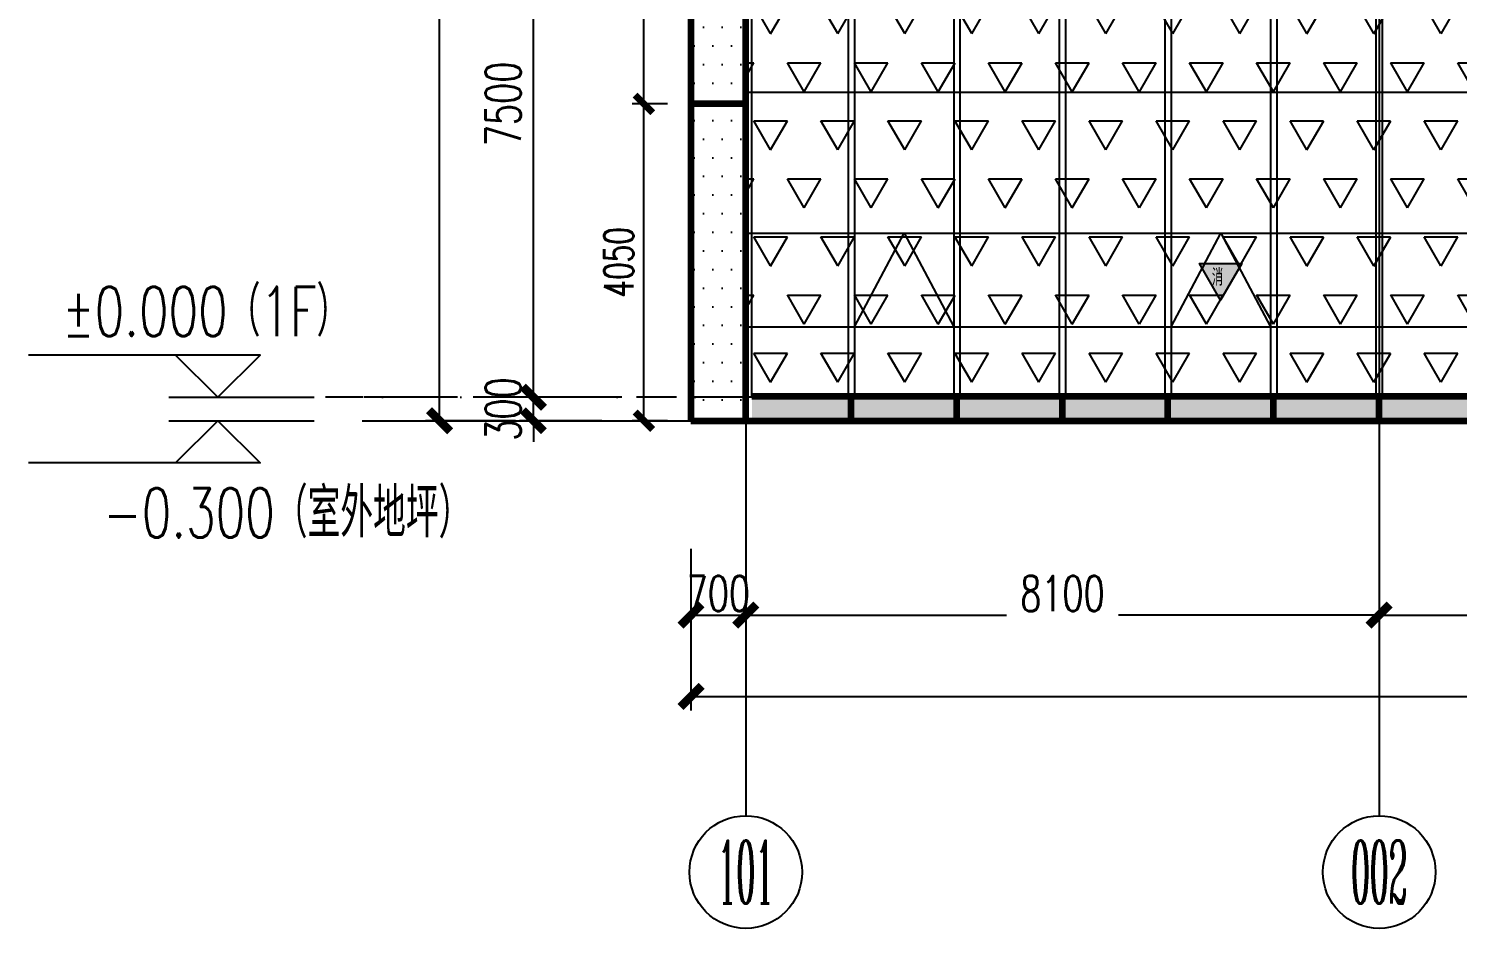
# Model space of a CAD drawing. Extents: x -2072575 to 87763, y -155913 to 742026.
# Drawn here: x -2039512 to -2021240, y 548058 to 559561 of the extents above; entities that cross this region are included whole.
import ezdxf
from ezdxf.enums import TextEntityAlignment as Align

# ---------------------------------------------------------------- set-up
doc = ezdxf.new("R2010")
doc.units = 0
doc.header["$LTSCALE"] = 1000
for name, pattern in [('__DASH', [0.35, 0.25, -0.1]), ('CENTER', [2, 1.25, -0.25, 0.25, -0.25]), ('DASHDOT', [1, 0.5, -0.25, 0, -0.25]), ('DOT', [0.25, 0, -0.25]), ('DOTE', [2.42, 2, -0.2, 0.02, -0.2])]:
    doc.linetypes.add(name, pattern=pattern)
doc.layers.get('Defpoints').update_dxf_attribs({"color": 210})
for name, color, linetype in [('!ZN1-填充-8', 8, 'Continuous'), ('!ZN1-文字-7', 7, 'Continuous'), ('!ZN1-标注-173', 173, 'Continuous'), ('!ZN3-玻璃幕墙-4', 4, 'Continuous'), ('3符号', 3, 'Continuous'), ('3铝板幕墙', 3, 'Continuous'), ('4玻璃幕墙', 4, 'Continuous'), ('A-AXIS-DOTE', 14, 'DOTE'), ('A-AXIS-DP', 126, 'Continuous'), ('A-LIN-V', 9, 'Continuous'), ('AS-WALL', 40, 'Continuous'), ('DIM', 173, 'Continuous'), ('DOT', 8, 'DOT'), ('DOTE', 1, 'CENTER')]:
    doc.layers.add(name, color=color, linetype=linetype)
doc.layers.add('轮廓线', color=3, linetype='Continuous', lineweight=211)
doc.styles.add('_TCH_AXIS', font='COMPLEX', dxfattribs={"bigfont": 'GBCBIG'})
doc.styles.add('DHTEXT-1', font='romans.shx', dxfattribs={"width": 0.7, "bigfont": 'chinese.shx'})
doc.styles.add('卓越符号', font='ROMANS.shx', dxfattribs={"width": 0.7, "bigfont": 'CHINESE.shx'})
doc.styles.add('样式 1', font='romans.shx', dxfattribs={"width": 0.7, "bigfont": 'chinese.shx'})
doc.dimstyles.new('ZN180', dxfattribs={"dimscale": 180, "dimtxt": 2.5, "dimasz": 1.5, "dimexe": 1, "dimexo": 2, "dimgap": 0.9, "dimtad": 1, "dimdec": 0, "dimdsep": 46, "dimtxsty": 'DHTEXT-1', "dimblk": 'ARCHTICK', "dimcen": 2.5, "dimclrd": 173, "dimclre": 173, "dimclrt": 7, "dimazin": 2, "dimtfac": 1, "dimtdec": 0, "dimtix": 1, "dimtmove": 2, "dimatfit": 3, "dimfxl": 0, "dimarcsym": 0})
doc.dimstyles.new('ZN200', dxfattribs={"dimscale": 200, "dimtxt": 2.5, "dimasz": 1.5, "dimexe": 1, "dimexo": 2, "dimgap": 0.9, "dimtad": 1, "dimdec": 0, "dimdsep": 46, "dimtxsty": 'DHTEXT-1', "dimblk": 'ARCHTICK', "dimcen": 2.5, "dimclrd": 173, "dimclre": 173, "dimclrt": 7, "dimazin": 2, "dimtfac": 1, "dimtdec": 0, "dimtix": 1, "dimtmove": 2, "dimatfit": 3, "dimfxl": 0, "dimtolj": 1, "dimtzin": 0, "dimarcsym": 0})

# ---------------------------------------------------------------- blocks, each defined once
blk = doc.blocks.new('_ArchTick')
at = {"color": 0, "linetype": 'ByBlock', "const_width": 0.4}
blk.add_lwpolyline([(-0.5, -0.5), (0.5, 0.5)], dxfattribs=at)
blk = doc.blocks.new('*D30')
at = {"layer": 'Defpoints', "color": 0, "ltscale": 1800, "transparency": 16777216}
for p in [(-700, -1577), (0, -1577), (0, -2784)]:
    blk.add_point(p, dxfattribs=at)
at = {"layer": 'DIM', "color": 173, "linetype": 'ByBlock', "lineweight": -2, "ltscale": 1800, "transparency": 16777216}
for p, q in [((-700, -1937), (-700, -2964)), ((0, -1937), (0, -2964)), ((-700, -2784), (0, -2784))]:
    blk.add_line(p, q, dxfattribs=at)
at = {"layer": 'DIM', "color": 173, "lineweight": -2, "ltscale": 1800, "transparency": 16777216, "xscale": 270, "yscale": 270, "zscale": 270, "rotation": 180}
blk.add_blockref('_ArchTick', (-700, -2784), dxfattribs=at)
at = {"layer": 'DIM', "color": 173, "lineweight": -2, "ltscale": 1800, "transparency": 16777216, "xscale": 270, "yscale": 270, "zscale": 270}
blk.add_blockref('_ArchTick', (0, -2784), dxfattribs=at)
at = {"layer": 'DIM', "color": 7, "ltscale": 1800, "transparency": 16777216, "insert": (-350, -2509), "char_height": 450, "attachment_point": 5, "style": 'DHTEXT-1'}
blk.add_mtext('700', dxfattribs=at)
blk = doc.blocks.new('*D31')
at = {"layer": 'Defpoints', "color": 0, "ltscale": 180, "transparency": 16777216}
for p in [(0, -1577), (8100, -1577), (8100, -2784)]:
    blk.add_point(p, dxfattribs=at)
at = {"layer": 'DIM', "color": 173, "linetype": 'ByBlock', "lineweight": -2, "ltscale": 180, "transparency": 16777216}
for p, q in [((0, -1937), (0, -2964)), ((8100, -1937), (8100, -2964)), ((0, -2784), (3333, -2784)), ((8100, -2784), (4767, -2784))]:
    blk.add_line(p, q, dxfattribs=at)
at = {"layer": 'DIM', "color": 173, "lineweight": -2, "ltscale": 180, "transparency": 16777216, "xscale": 270, "yscale": 270, "zscale": 270, "rotation": 180}
blk.add_blockref('_ArchTick', (0, -2784), dxfattribs=at)
at = {"layer": 'DIM', "color": 173, "lineweight": -2, "ltscale": 180, "transparency": 16777216, "xscale": 270, "yscale": 270, "zscale": 270}
blk.add_blockref('_ArchTick', (8100, -2784), dxfattribs=at)
at = {"layer": 'DIM', "color": 7, "ltscale": 180, "transparency": 16777216, "insert": (4050, -2509), "char_height": 450, "attachment_point": 5, "style": 'DHTEXT-1'}
blk.add_mtext('8100', dxfattribs=at)
blk = doc.blocks.new('*D32')
at = {"layer": 'Defpoints', "color": 0, "ltscale": 1800, "transparency": 16777216}
for p in [(8100, -1577), (16200, -1577), (16200, -2784)]:
    blk.add_point(p, dxfattribs=at)
at = {"layer": 'DIM', "color": 173, "linetype": 'ByBlock', "lineweight": -2, "ltscale": 1800, "transparency": 16777216}
for p, q in [((8100, -1937), (8100, -2964)), ((16200, -1937), (16200, -2964)), ((8100, -2784), (11433, -2784)), ((16200, -2784), (12867, -2784))]:
    blk.add_line(p, q, dxfattribs=at)
at = {"layer": 'DIM', "color": 173, "lineweight": -2, "ltscale": 1800, "transparency": 16777216, "xscale": 270, "yscale": 270, "zscale": 270, "rotation": 180}
blk.add_blockref('_ArchTick', (8100, -2784), dxfattribs=at)
at = {"layer": 'DIM', "color": 173, "lineweight": -2, "ltscale": 1800, "transparency": 16777216, "xscale": 270, "yscale": 270, "zscale": 270}
blk.add_blockref('_ArchTick', (16200, -2784), dxfattribs=at)
at = {"layer": 'DIM', "color": 7, "ltscale": 1800, "transparency": 16777216, "insert": (12150, -2509), "char_height": 450, "attachment_point": 5, "style": 'DHTEXT-1'}
blk.add_mtext('8100', dxfattribs=at)
blk = doc.blocks.new('*D43')
at = {"layer": 'Defpoints', "color": 0, "ltscale": 1800, "transparency": 16777216}
for p in [(-3915, 14400), (-2582, 14400), (-2582, -300)]:
    blk.add_point(p, dxfattribs=at)
at = {"layer": 'DIM', "color": 173, "linetype": 'ByBlock', "lineweight": -2, "ltscale": 1800, "transparency": 16777216}
for p, q in [((-2942, 14400), (-4095, 14400)), ((-3915, -300), (-3915, 14400)), ((-2942, -300), (-4095, -300))]:
    blk.add_line(p, q, dxfattribs=at)
at = {"layer": 'DIM', "color": 173, "lineweight": -2, "ltscale": 1800, "transparency": 16777216, "xscale": 270, "yscale": 270, "zscale": 270}
for p, rotation in [((-3915, 14400), 90), ((-3915, -300), 270)]:
    blk.add_blockref('_ArchTick', p, dxfattribs=dict(at, rotation=rotation))
at = {"layer": 'DIM', "color": 7, "ltscale": 1800, "transparency": 16777216, "insert": (-4302, 7050), "char_height": 450, "attachment_point": 5, "rotation": 90, "style": 'DHTEXT-1'}
blk.add_mtext('14700', dxfattribs=at)
blk = doc.blocks.new('*D44')
at = {"layer": 'Defpoints', "color": 0, "ltscale": 1800, "transparency": 16777216}
for p in [(-2715, 0), (-1482, 0), (-1482, -300)]:
    blk.add_point(p, dxfattribs=at)
at = {"layer": 'DIM', "color": 173, "linetype": 'ByBlock', "lineweight": -2, "ltscale": 1800, "transparency": 16777216}
for p, q in [((-2715, 0), (-2715, 270)), ((-1842, 0), (-2895, 0)), ((-2715, -300), (-2715, 0)), ((-1842, -300), (-2895, -300)), ((-2715, -300), (-2715, -570))]:
    blk.add_line(p, q, dxfattribs=at)
at = {"layer": 'DIM', "color": 173, "lineweight": -2, "ltscale": 1800, "transparency": 16777216, "xscale": 270, "yscale": 270, "zscale": 270}
for p, rotation in [((-2715, 0), 270), ((-2715, -300), 90)]:
    blk.add_blockref('_ArchTick', p, dxfattribs=dict(at, rotation=rotation))
at = {"layer": 'DIM', "color": 7, "ltscale": 1800, "transparency": 16777216, "insert": (-3102, -150), "char_height": 450, "attachment_point": 5, "rotation": 90, "style": 'DHTEXT-1'}
blk.add_mtext('300', dxfattribs=at)
blk = doc.blocks.new('*D45')
at = {"layer": 'Defpoints', "color": 0, "ltscale": 1800, "transparency": 16777216}
for p in [(-2715, 7500), (-1482, 7500), (-1482, 0)]:
    blk.add_point(p, dxfattribs=at)
at = {"layer": 'DIM', "color": 173, "linetype": 'ByBlock', "lineweight": -2, "ltscale": 1800, "transparency": 16777216}
for p, q in [((-1842, 7500), (-2895, 7500)), ((-2715, 0), (-2715, 7500)), ((-1842, 0), (-2895, 0))]:
    blk.add_line(p, q, dxfattribs=at)
at = {"layer": 'DIM', "color": 173, "lineweight": -2, "ltscale": 1800, "transparency": 16777216, "xscale": 270, "yscale": 270, "zscale": 270}
for p, rotation in [((-2715, 7500), 90), ((-2715, 0), 270)]:
    blk.add_blockref('_ArchTick', p, dxfattribs=dict(at, rotation=rotation))
at = {"layer": 'DIM', "color": 7, "ltscale": 1800, "transparency": 16777216, "insert": (-3102, 3750), "char_height": 450, "attachment_point": 5, "rotation": 90, "style": 'DHTEXT-1'}
blk.add_mtext('7500', dxfattribs=at)
blk = doc.blocks.new('*D53')
at = {"layer": 'Defpoints', "color": 0, "ltscale": 1800, "transparency": 16777216}
for p in [(-700, -1991), (90700, -1991), (90700, -3824)]:
    blk.add_point(p, dxfattribs=at)
at = {"layer": 'DIM', "color": 173, "linetype": 'ByBlock', "lineweight": -2, "ltscale": 1800, "transparency": 16777216}
for p, q in [((-700, -2351), (-700, -4004)), ((90700, -2351), (90700, -4004)), ((-700, -3824), (44133, -3824)), ((90700, -3824), (45867, -3824))]:
    blk.add_line(p, q, dxfattribs=at)
at = {"layer": 'DIM', "color": 173, "lineweight": -2, "ltscale": 1800, "transparency": 16777216, "xscale": 270, "yscale": 270, "zscale": 270, "rotation": 180}
blk.add_blockref('_ArchTick', (-700, -3824), dxfattribs=at)
at = {"layer": 'DIM', "color": 173, "lineweight": -2, "ltscale": 1800, "transparency": 16777216, "xscale": 270, "yscale": 270, "zscale": 270}
blk.add_blockref('_ArchTick', (90700, -3824), dxfattribs=at)
at = {"layer": 'DIM', "color": 7, "ltscale": 1800, "transparency": 16777216, "insert": (45000, -3549), "char_height": 450, "attachment_point": 5, "style": 'DHTEXT-1'}
blk.add_mtext('91400', dxfattribs=at)
blk = doc.blocks.new('卓越-轴号')
blk.add_circle((0, 0), 4)
at = {"color": 0, "style": '_TCH_AXIS', "width": 1.041667, "flags": 8}
blk.add_attdef('A', text='', height=4.48, dxfattribs=at).set_placement((-2, -2.24), (2, -2.24), align=Align.FIT)
blk = doc.blocks.new('*U226')
at = {"ltscale": 10}
blk.add_line((3.48, 0), (-6.85, 0), dxfattribs=at)
blk.add_lwpolyline([(3, 3), (0, 0), (-3, 3), (13.45, 3)])
at = {"color": 0, "style": '卓越符号', "width": 0.7, "flags": 8}
blk.add_attdef('±0.000', text='', height=3.5, dxfattribs=at).set_placement((13.45, 4.35), align=Align.RIGHT)
blk = doc.blocks.new('*U227')
at = {"ltscale": 10}
blk.add_line((3.48, 0), (-6.85, 0), dxfattribs=at)
blk.add_lwpolyline([(3, -3), (0, 0), (-3, -3), (13.45, -3)])
at = {"color": 0, "style": '卓越符号', "width": 0.7, "flags": 8}
blk.add_attdef('±0.000', text='', height=3.5, dxfattribs=at).set_placement((13.45, -7.85), align=Align.RIGHT)
blk = doc.blocks.new('*D219')
at = {"layer": 'Defpoints', "color": 0, "ltscale": 10, "transparency": 16777216}
for p in [(-2031643, 562348), (-2031041, 562348), (-2031041, 558598)]:
    blk.add_point(p, dxfattribs=at)
at = {"layer": 'DIM', "color": 173, "linetype": 'ByBlock', "lineweight": -2, "ltscale": 10, "transparency": 16777216}
for p, q in [((-2031341, 562348), (-2031793, 562348)), ((-2031643, 558598), (-2031643, 562348)), ((-2031341, 558598), (-2031793, 558598))]:
    blk.add_line(p, q, dxfattribs=at)
at = {"layer": 'DIM', "color": 173, "lineweight": -2, "ltscale": 10, "transparency": 16777216, "xscale": 225, "yscale": 225, "zscale": 225}
for p, rotation in [((-2031643, 562348), 90), ((-2031643, 558598), 270)]:
    blk.add_blockref('_ArchTick', p, dxfattribs=dict(at, rotation=rotation))
at = {"layer": 'DIM', "color": 7, "ltscale": 10, "transparency": 16777216, "insert": (-2031965, 560473), "char_height": 375, "attachment_point": 5, "rotation": 90, "style": 'DHTEXT-1'}
blk.add_mtext('\\A1;3750', dxfattribs=at)
blk = doc.blocks.new('*D220')
at = {"layer": 'Defpoints', "color": 0, "ltscale": 10, "transparency": 16777216}
for p in [(-2031643, 558598), (-2031041, 558598), (-2031041, 554548)]:
    blk.add_point(p, dxfattribs=at)
at = {"layer": 'DIM', "color": 173, "linetype": 'ByBlock', "lineweight": -2, "ltscale": 10, "transparency": 16777216}
for p, q in [((-2031341, 558598), (-2031793, 558598)), ((-2031643, 554548), (-2031643, 558598)), ((-2031341, 554548), (-2031793, 554548))]:
    blk.add_line(p, q, dxfattribs=at)
at = {"layer": 'DIM', "color": 173, "lineweight": -2, "ltscale": 10, "transparency": 16777216, "xscale": 225, "yscale": 225, "zscale": 225}
for p, rotation in [((-2031643, 558598), 90), ((-2031643, 554548), 270)]:
    blk.add_blockref('_ArchTick', p, dxfattribs=dict(at, rotation=rotation))
at = {"layer": 'DIM', "color": 7, "ltscale": 10, "transparency": 16777216, "insert": (-2031965, 556573), "char_height": 375, "attachment_point": 5, "rotation": 90, "style": 'DHTEXT-1'}
blk.add_mtext('\\A1;4050', dxfattribs=at)
blk = doc.blocks.new('34543')
at = {"layer": '4玻璃幕墙', "color": 252}
for p, q in [((-2029417, 531687), (-2029417, 517249)), ((-2029337, 531687), (-2029337, 517249))]:
    blk.add_line(p, q, dxfattribs=at)
blk = doc.blocks.new('20250905084947')
at = {"layer": '!ZN1-填充-8'}
h = blk.add_hatch(dxfattribs=at)
h.set_pattern_fill('DOTS', color=252, scale=150, style=0)
h.set_pattern_definition([(0, (2030341.1, -554847.57), (119.0625, 238.125), [0, -238.125])])
h.paths.add_polyline_path([(0, -300), (-700, -300), (-700, 14500), (0, 14500)])
h = blk.add_hatch(dxfattribs=at)
h.set_pattern_fill('TRIANG', color=252, scale=300)
h.set_pattern_definition([(60, (2030341.1, -554847.6), (-428.62485, 742.4002), [428.625, -428.625]), (120, (2030341.1, -554847.6), (-857.24985, 9e-05), [428.625, -428.625]), (0, (2030126.8, -554476.4), (428.625, 742.4001), [428.625, -428.625])])
h.paths.add_polyline_path([(0, 14450), (32400, 14450), (32400, 12), (0, 12)])
h = blk.add_hatch(color=252, dxfattribs=at)
h.dxf.hatch_style = 1
h.paths.add_polyline_path([(6073, 1241), (5803, 1708), (6343, 1708)])
h = blk.add_hatch(dxfattribs=at)
h.set_pattern_fill('DOTS', color=252, scale=100, style=0)
h.set_pattern_definition([(0, (80, -300), (79.375, 158.75), [0, -158.75])])
h.paths.add_polyline_path([(80, 12), (32400, 12), (32400, -300), (80, -300)])
at = {"layer": '!ZN3-玻璃幕墙-4', "color": 252, "ltscale": 10}
for points in [[(1390, 900), (2025, 2100), (2660, 900)], [(5440, 900), (6075, 2100), (6710, 900)]]:
    blk.add_lwpolyline(points, dxfattribs=at)
at = {"layer": '4玻璃幕墙', "color": 252, "ltscale": 10}
blk.add_line((80, 12), (80, 14450), dxfattribs=at)
at = {"layer": '4玻璃幕墙', "color": 252}
for p, q in [((0, 3900), (32400, 3900)), ((0, 2100), (32400, 2100)), ((0, 900), (32400, 900))]:
    blk.add_line(p, q, dxfattribs=at)
at = {"layer": 'A-LIN-V', "color": 252}
blk.add_line((0, 14450), (0, -300), dxfattribs=at)
at = {"layer": '轮廓线', "color": 252, "ltscale": 10}
for p, q in [((-700, 14500), (-700, -300)), ((0, -300), (0, 14500)), ((0, 3750), (-700, 3750)), ((76500, 12), (80, 12)), ((1350, -300), (1350, 12)), ((2700, -300), (2700, 12)), ((4050, -300), (4050, 12)), ((5400, -300), (5400, 12)), ((6750, -300), (6750, 12)), ((8100, -300), (8100, 12)), ((-700, -300), (90700, -300))]:
    blk.add_line(p, q, dxfattribs=at)
at = {"layer": '4玻璃幕墙', "color": 252}
blk.add_blockref('34543', (2037477, -517237), dxfattribs=at)
at = {"layer": 'A-LIN-V', "color": 252}
for p in [(2030727, -517237), (2032077, -517237), (2033427, -517237), (2034777, -517237), (2036127, -517237)]:
    blk.add_blockref('34543', p, dxfattribs=at)
blk = doc.blocks.new('20250821111538')
at = {"layer": 'A-AXIS-DOTE'}
blk.add_line((0, 18985.3), (0, -5350), dxfattribs=at)
at = {"layer": 'DOT', "linetype": 'DASHDOT'}
blk.add_line((97115, 0), (-5373.1, 0), dxfattribs=at)
at = {"layer": 'DOTE', "ltscale": 180}
for p, q in [((0, 18985.3), (0, -5350)), ((8100, 18985.3), (8100, -5350))]:
    blk.add_line(p, q, dxfattribs=at)
at = {"layer": '3符号', "color": 7}
ref = blk.add_blockref('*U226', (-6749.9, 0), dxfattribs=dict(at, xscale=-180, yscale=180, zscale=180))
ref.add_attrib('±0.000', '±0.000（1F）', dxfattribs={"layer": '0', "color": 0, "height": 630, "style": '卓越符号', "width": 0.7}).set_placement((-5068.8, 783), align=Align.RIGHT)
ref = blk.add_blockref('*U227', (-6749.9, -300), dxfattribs=dict(at, xscale=-180, yscale=180, zscale=180))
ref.add_attrib('±0.000', '-0.300（室外地坪）', dxfattribs={"layer": '0', "color": 0, "height": 630, "style": '卓越符号', "width": 0.7}).set_placement((-3508.6, -1792.6), align=Align.RIGHT)
ref = blk.add_blockref('卓越-轴号', (1.1, -6070), dxfattribs=dict(at, xscale=180, yscale=180, zscale=180))
ref.add_attrib('A', '101', dxfattribs={"layer": '0', "color": 0, "height": 806.4, "style": '_TCH_AXIS', "width": 0.426136}).set_placement((-358.9, -6473.2), (361.1, -6473.2), align=Align.FIT)
ref = blk.add_blockref('卓越-轴号', (8101.1, -6070), dxfattribs=dict(at, xscale=180, yscale=180, zscale=180))
ref.add_attrib('A', '002', dxfattribs={"layer": '0', "color": 0, "height": 806.4, "style": '_TCH_AXIS', "width": 0.347222}).set_placement((7741.1, -6473.2), (8461.1, -6473.2), align=Align.FIT)
at = {"layer": 'DIM', "ltscale": 1800}
for p1, p2, distance, picture, middle in [((-2582, -300), (-2582, 14400), 1333.3, '*D43', (-4302.3, 7050)), ((-1482, 0), (-1482, 7500), 1233.3, '*D45', (-3102.3, 3750)), ((-1482, -300), (-1482, 0), 1233.3, '*D44', (-3102.3, -150))]:
    dim = blk.add_aligned_dim(p1=p1, p2=p2, distance=distance, dimstyle='ZN180', dxfattribs=at)
    dim.commit()
    dim.dimension.update_dxf_attribs({"geometry": picture, "text_midpoint": middle})
for base, p1, p2, picture, middle in [((0, -2784.1), (-700, -1577.5), (0, -1577.5), '*D30', (-350, -2509.1)), ((16200, -2784.1), (8100, -1577.5), (16200, -1577.5), '*D32', (12150, -2509.1)), ((90700, -3824.1), (-700, -1991.4), (90700, -1991.4), '*D53', (45000, -3549.1))]:
    dim = blk.add_linear_dim(base=base, p1=p1, p2=p2, angle=0, dimstyle='ZN180', dxfattribs=at)
    dim.commit()
    dim.dimension.update_dxf_attribs({"geometry": picture, "text_midpoint": middle, "dimtype": 129})
at = {"layer": 'DIM', "ltscale": 180}
dim = blk.add_linear_dim(base=(8100, -2784.1), p1=(0, -1577.5), p2=(8100, -1577.5), angle=0, dimstyle='ZN180', dxfattribs=at)
dim.commit()
dim.dimension.update_dxf_attribs({"geometry": '*D31', "text_midpoint": (4050, -2509.1), "dimtype": 129})

msp = doc.modelspace()

# ---------------------------------------------------------------- linework, layer by layer
at = {"layer": 'A-AXIS-DOTE'}
for p, q in [((-2030341.1, 573832.9), (-2030341.1, 549497.6)), ((-2022241.1, 573832.9), (-2022241.1, 549497.6))]:
    msp.add_line(p, q, dxfattribs=at)
at = {"layer": 'A-AXIS-DOTE', "linetype": '__DASH', "ltscale": 2}
msp.add_line((-1933226.1, 554847.6), (-2035714.2, 554847.6), dxfattribs=at)
at = {"layer": 'AS-WALL'}
msp.add_line((-2035244.2, 554547.6), (-1932544.2, 554547.6), dxfattribs=at)

# ---------------------------------------------------------------- dimensions: what is measured, and where the dimension line sits
at = {"layer": 'DIM', "ltscale": 10}
for base, p1, p2, picture, middle in [((-2031642.9, 562347.6), (-2031041.1, 558597.6), (-2031041.1, 562347.6), '*D219', (-2031965.4, 560472.6)), ((-2031642.9, 558597.6), (-2031041.1, 554547.6), (-2031041.1, 558597.6), '*D220', (-2031965.4, 556572.6))]:
    dim = msp.add_linear_dim(base=base, p1=p1, p2=p2, angle=90, dimstyle='ZN200', override={"dimscale": 150}, dxfattribs=at)
    dim.commit()
    dim.dimension.update_dxf_attribs({"geometry": picture, "text_midpoint": middle})

# ---------------------------------------------------------------- wipeouts: each hides what was drawn before it
at = {"color": 252}
msp.add_wipeout([(-2024268.4, 556088.3), (-2024538.4, 556555.9), (-2023998.4, 556555.9)], dxfattribs=at).dxf.layer = '!ZN1-标注-173'

# ---------------------------------------------------------------- next in the draw order: linework, layer by layer
at = {"layer": '!ZN1-标注-173', "color": 252}
msp.add_lwpolyline([(-2024268.4, 556088.3), (-2024538.4, 556555.9), (-2023998.4, 556555.9)], close=True, dxfattribs=at)

# ---------------------------------------------------------------- next in the draw order: block references
at = {"layer": '3铝板幕墙', "ltscale": 1000}
msp.add_blockref('20250905084947', (-2030341.1, 554847.6), dxfattribs=at)
at = {"layer": 'A-AXIS-DP', "ltscale": 2800}
msp.add_blockref('20250821111538', (-2030341.1, 554847.6), dxfattribs=at)

# ---------------------------------------------------------------- next in the draw order: texts
at = {"layer": '!ZN1-文字-7', "color": 252, "ltscale": 1.5, "style": '样式 1', "width": 0.7}
msp.add_text('消', height=216, dxfattribs=at).set_placement((-2024379.3, 556382.6), align=Align.MIDDLE_LEFT)

doc.saveas('drawing.dxf')
